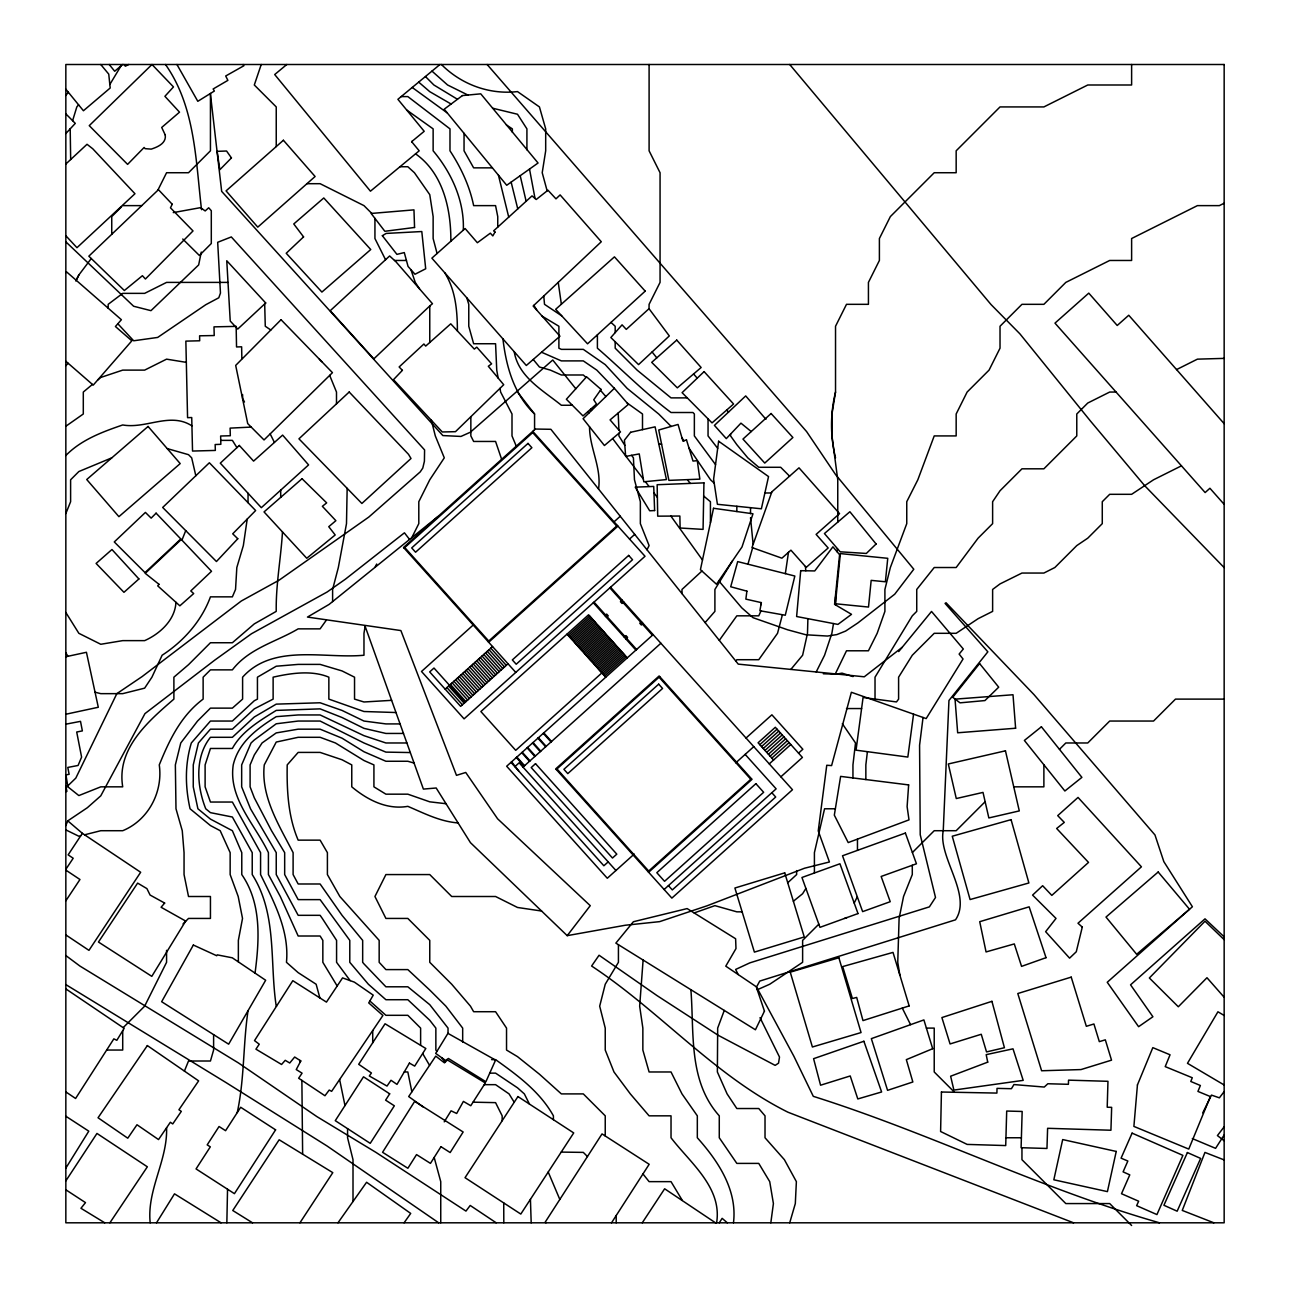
<?xml version="1.0" encoding="UTF-8"?>
<svg xmlns="http://www.w3.org/2000/svg" width="1290" height="1290" viewBox="0 0 1290 1290"><rect width="100%" height="100%" fill="white"/><g stroke="black" fill="none" stroke-linecap="round" stroke-linejoin="round"><path stroke-width="1.5" d="M807.895 618.668L807.492 633.309L802.622 655.239L790.851 669.413M247.212 519.08L243.342 545.589L236.828 567.519L235.538 589.449L232.377 596.851L210.447 596.851C201.579 621.022 183.519 641.372 162.121 655.239L151.93 677.185L144.641 688.15L122.711 693.649L100.781 693.649L95.057 692.214M248.019 502.665L248.067 493.28M227.54 1189.235L226.847 1222.807M347.155 488.346L346.494 523.643L338.335 567.519L332.61 589.449L332.61 601.575M598.544 489.023C601.721 467.577 589.466 447.791 589.546 426.829M835.404 603.752L840.37 553.587L887.746 558.312L885.392 581.774L871.169 580.371L868.509 607.058L835.404 603.752L835.533 604.913M837.129 551.798L837.436 548.653M867.412 751.683L865.848 764.906L865.848 779.547M175.94 602.285C175.134 619.958 159.976 633.825 144.641 640.63L122.711 640.63L100.781 644.274L78.851 633.309L65.838 612.492M923.043 717.482L919.577 745.249L920.221 834.727L935.508 897.485L929.381 906.87L749.861 962.856L735.622 969.451L738.219 974.563M282.478 531.932C280.897 558.505 275.786 584.725 276.237 611.379L254.307 623.876L232.377 642.743L210.447 642.743L188.517 664.689L173.892 677.185L173.892 699.115C147.979 721.497 116.423 748.635 122.711 786.836L100.781 786.836L78.851 795.575L67.886 786.836L65.951 774.903M237.247 1112.593C244.536 1078.924 243.02 1044.432 248.035 1010.699M913.562 714.144L907.837 757.069L856.044 750.167L863.075 697.487L896.469 701.937L898.598 699.115L898.598 677.185L912.288 655.239L934.218 633.309L956.164 633.309L978.094 618.684L992.623 611.379L992.623 589.449L1000.024 583.918L1021.954 573.05L1043.884 573.05L1054.849 567.519L1076.779 545.589L1087.76 538.172L1102.273 523.643L1102.273 501.713L1109.69 494.312L1131.62 494.312L1153.55 479.783L1181.447 465.835M770.823 1222.807L773.403 1203.57L769.727 1181.64L758.762 1163.403L736.832 1163.403L719.272 1137.764L719.272 1115.834C688.005 1080.843 694.343 1032.629 690.876 989.688M785.352 573.647L788.48 552.346M1131.62 64.5L1131.62 84.995L1087.76 84.995L1043.884 106.925L1000.024 106.925L956.164 150.801L956.164 172.731L934.218 172.731L890.358 216.591L879.393 238.521L879.393 260.467L868.428 282.397L868.428 304.327L846.498 304.327L835.533 326.257L835.533 392.047L831.969 413.993L831.969 435.923L837.758 479.783L837.758 522.128M833.501 623.554L831.873 633.309L824.568 655.239L816.199 671.961M365.151 626.36L363.974 633.309L363.974 655.239C324.29 659.013 273.125 643.146 242.601 677.185L242.601 699.115L232.377 708.129L210.447 708.129L197.531 721.046L180.761 742.976L175.359 764.906L175.988 808.782L182.261 830.712L184.051 852.642L184.051 874.572L188.517 896.502L210.447 896.502L210.447 918.432L188.517 918.432L183.035 923.93M255.049 973.112C259.371 940.152 261.741 903.452 241.778 874.572L241.778 852.642L232.377 830.712L210.447 819.102L197.902 808.782L193.258 786.836L193.258 764.906L198.418 742.976L210.447 729.173L232.377 729.173L254.307 708.855L273.125 699.115L273.125 677.185C290.411 673.219 311.793 669.962 328.853 677.185L328.853 699.115L363.974 711.516L395.998 712.532M201.272 252.066L198.66 264.918L150.978 310.664L133.628 306.246L65.838 241.827M782.417 614.733L777.531 633.309L758.762 659.706L736.832 659.706L735.832 661.093M558.247 282.397L561.36 304.23M747.926 564.198L752.65 547.782M789.722 1222.807L795.317 1203.57L796.381 1181.64L784.401 1159.694L765.018 1137.764L765.018 1115.834L758.762 1108.529L736.832 1108.529L727.109 1093.904L717.369 1071.974L717.675 1028.098L724.271 1010.441M70.192 128.597L70.676 159.525M72.611 120.68L76.82 106.925L78.577 104.796M261.225 64.5L254.307 84.995L276.237 106.925L276.237 146.576M181.938 540.155L185.728 530.641M65.838 513.549L70.611 501.713L70.611 479.783L78.851 471.543L111.795 457.837M184.406 1071.103L188.517 1061.009L210.447 1061.009L213.608 1050.044L213.608 1034.645M65.838 825.568L67.79 820.859L87.365 807.701L100.781 795.833L144.948 713.628L214.817 660.077L251.486 633.745L327.176 591.981L345.43 579.162L404.447 532.818L409.575 539.462M835.194 674.154L846.498 650.789L868.428 650.789L877.168 633.309L884.908 611.379L884.908 589.449L890.358 567.519L906.757 523.643L906.757 501.713L917.835 479.783L934.218 435.923L956.164 435.923L956.164 413.993L967.129 392.047L989.059 370.117L1000.024 348.187L1000.024 326.257L1021.954 304.327L1043.884 304.327L1065.814 282.397L1109.69 260.467L1131.62 260.467L1131.62 238.521L1197.41 205.626L1219.356 205.626L1224.162 203.223M1202.732 1112.899L1211.471 1095.097L1219.389 1097.838L1224.162 1091.582M76.207 280.269L78.851 274.98L91.267 258.532M157.783 190.323L166.571 172.731L188.517 172.731L210.447 150.801L210.447 93.461M375.019 567.342L376.68 564.036M411.8 537.656L418.799 523.643L418.799 501.713L429.763 479.783L444.292 457.853L435.31 435.923L431.36 420.266M647 549.766L649.096 545.589L640.356 523.643L640.356 501.713L634.47 479.783L633.422 457.853L631.616 455.338M846.917 917.577L844.547 918.432M854.19 903.032L857.302 896.824M75.82 281.01L78.851 274.98M732.51 560.811L714.902 589.449L714.902 611.379L705.114 622.586M109.827 84.479L121.034 65.871M805.895 888.423L802.622 893.728L793.382 901.242M444.228 1121.849L451.065 1110.819L456.676 1113.48L463.4 1101.402L470.769 1105.724L485.33 1082.971L447.469 1059.977L444.469 1062.847L435.73 1056.123L408.688 1096.564L423.523 1107.223M65.838 1168.127L88.784 1131.169L65.838 1116.237M156.509 1222.807L174.505 1193.847L221.074 1222.807M1224.162 1134.99L1215.583 1148.342L1192.315 1138.57M611.524 1222.807L649.176 1164.289L602.027 1133.91L545.138 1222.243L546.009 1222.807M719.256 1222.807L722.142 1218.341L727.318 1222.807M299.941 1222.807L332.788 1172.642L279.156 1139.78L232.764 1210.504L252.534 1222.807M65.838 1180.882L96.96 1133.442L147.35 1166.805L109.892 1222.807M642.259 1222.807L664.64 1188.783L715.499 1222.807M67.79 820.859L82.367 833.324L68.144 854.867L73.191 858.253L65.838 869.315M65.838 900.791L79.964 879.506L65.838 870.105M337.98 1222.807L366.586 1182.269L410.704 1213.422L404.076 1222.807M326.402 620.055L320.114 628.859L298.167 628.859C276.125 641.952 249.115 648.177 232.377 669.865L210.447 669.865L203.127 677.185L203.127 699.115C180.81 715.805 169.312 740.202 159.267 764.906C163.12 791.979 148.366 820.214 122.711 830.712L100.781 830.712L84.576 834.807M719.288 640.372L736.832 615.83L758.762 615.83L760.987 610.928M1224.162 1126.799L1217.421 1135.587L1224.162 1140.747M365.07 626.15L423.394 789.093L436.181 787.997L470.463 842.676L567.213 935.653L590.256 905.677L497.601 818.795L465.738 772.468L456.483 775.355L400.884 630.568L307.471 617.072L329.127 604.397L437.987 516.516M65.838 95.46L68.338 92.251M898.711 651.563L931.525 611.46L963.308 648.999L959.131 654.078L963.05 658.997L926.172 718.578L851.368 692.279L831.599 765.583L826.761 765.26L818.247 830.921L829.422 861.978L804.509 868.235L707.178 905.757L659.625 921.64L625.327 925.236L567.213 935.653M65.838 272.674L66.548 271.851L121.389 319.71L115.423 326.515L131.838 340.818L93.235 385.113L65.838 361.264M65.838 133.531L75.288 123.388L65.838 113.859M121.518 206.819L111.746 216.591L111.746 234.28M65.838 365.651L68.193 363.296M123.179 1027.646L144.641 1006.168L166.571 962.308L166.571 950.343M701.937 571.035L681.991 589.449L681.991 593.626M818.827 924.172L802.622 940.378L802.622 962.308L769.727 984.238L757.262 989.769M912.401 852.529L934.218 830.712L956.164 830.712L985.141 801.719M1043.884 764.906L1043.884 786.836L1013.763 786.836M1059.461 749.345L1065.814 742.976L1087.76 742.976L1109.69 721.046L1153.55 721.046L1175.48 699.115L1224.162 699.115M65.838 787.771L75.804 778.112L116.842 693.649L142.126 676.573L241.294 601.011L279.156 580.145L368.763 517.096L420.218 471.898L422.781 468.093L424.41 461.24L424.587 449.92L231.313 236.941L217.688 242.294L220.461 293.056L218.8 297.764L205.771 304.714L157.67 337.432L133.676 340.786L117.841 323.758M65.838 164.024L87.027 144.287L92.767 148.785L134.966 193.726L76.965 247.696L65.838 235.748M787.739 882.747L796.639 874.572L796.639 870.589M649.015 308.697L626.263 329.385L622.07 324.838L610.847 337.529L638.566 364.602L669.317 335.932L649.015 308.697L649.096 304.327L660.061 282.397L660.061 172.731L649.096 150.801L649.096 64.5M404.109 548.121L533.351 432.005M473.204 625.021L421.507 671.477L464.078 718.853L645.016 556.28L532.77 431.36M614.056 521.821L620.264 516.242M488.104 641.614L617.346 525.481M488.684 642.259L617.926 526.126M445.163 689.134L492.554 646.564M629.536 539.059L634.728 534.382M508.034 663.786L460.643 706.372L429.683 671.913L433.988 668.043L464.964 702.502M568.148 635.373L589.691 616.007M569.245 636.599L590.788 617.249M570.357 637.824L591.9 618.474M571.454 639.066L592.997 619.7M572.567 640.292L594.11 620.942M573.679 641.517L595.206 622.167M574.776 642.759L596.319 623.393M604.929 615.653L606.655 614.105L608.203 615.83L606.477 617.378M622.167 600.173L620.442 601.721L621.99 603.446L623.715 601.898M575.888 643.984L597.431 624.634M576.985 645.21L598.528 625.86M578.097 646.451L599.64 627.085M579.21 647.677L600.737 628.327M580.307 648.902L601.85 629.552M581.419 650.144L602.962 630.778M582.516 651.369L604.059 632.019M583.628 652.595L605.171 633.245M584.741 653.837L606.268 634.47M585.837 655.062L607.38 635.712M586.95 656.288L608.477 636.938M588.047 657.529L609.59 638.163M589.159 658.755L610.702 639.405M590.256 659.98L611.799 640.63M591.368 661.222L612.911 641.856M592.481 662.447L614.008 643.097M593.577 663.673L615.12 644.323M624.296 637.196L626.005 635.648L627.569 637.373L625.844 638.921M641.517 621.716L639.792 623.264L641.34 624.989L643.065 623.441M594.69 664.914L616.233 645.548M595.787 666.14L617.329 646.79M596.899 667.365L618.442 648.015M598.012 668.607L619.539 649.241M599.108 669.832L620.651 650.482M600.221 671.058L621.764 651.708M601.317 672.3L622.86 652.934M602.478 672.364L515.71 750.328L480.88 711.548L588.579 614.782L627.279 657.868M602.43 673.525L623.973 654.175M603.526 674.751L625.069 655.401M604.639 675.992L626.182 656.626M653.127 634.632L506.664 766.244L607.3 878.248L634.212 854.077M543.864 733.994L543.928 732.768M514.839 766.679L519.144 762.809L615.927 870.508M518.709 770.985L511.614 761.793M523.014 767.115L660.883 643.259M556.312 769.517L659.706 676.621M608.187 861.897L603.865 865.767L510.969 762.374M746.039 738.025L771.888 714.805L802.848 749.264L798.542 753.134M735.8 762.809L753.779 746.652M759.81 744.685L777.032 729.205M761.519 746.604L778.757 731.124M763.245 748.523L780.482 733.043M764.97 750.425L782.192 734.945M766.679 752.344L783.917 736.864M768.405 754.263L785.642 738.783M770.13 756.182L787.351 740.686M771.839 758.085L789.077 742.605M648.048 871.621L751.441 778.709M648.644 872.266L752.022 779.354L659.125 675.976L555.732 768.872L671.864 898.114L792.479 789.722L610.557 587.256M769.259 763.874L790.802 744.524M780.869 776.806L802.412 757.44L775.322 727.286L758.085 742.782L773.565 760.004M664.124 889.487L776.129 788.851L745.152 754.392M65.838 455.515C81.189 439.761 102.361 431.924 122.711 424.958C146.157 429.151 170.167 411.72 191.92 425.861M122.631 64.5L114.697 71.256L109.215 64.5M92.428 384.42L83.302 392.047L83.302 413.993L65.838 426.248M97.653 380.05L100.781 377.438L122.711 370.117L144.641 370.117L166.571 359.152L186.324 362.361M286.799 64.5L274.706 74.546L370.44 191.194L419.185 150.833L411.655 141.674L424.2 131.306L397.901 99.314L439.971 64.5M902.178 647.322L864.268 676.799L738.235 664.124L550.878 429.296L535.334 429.038L403.528 547.476L515.774 672.413M128.71 64.5L125.372 66.193L123.84 64.5M1176.561 369.585L1197.41 359.152L1224.162 358.378M694.149 912.949L714.902 905.644L736.832 911.837L742.153 911.837M80.754 835.759L78.851 836.243L65.838 829.889M65.838 656.739L86.43 652.288L98.298 707.259L65.838 714.241M65.838 774.919L69.128 774.29L67.79 767.437L78.077 765.47L81.593 757.117L76.707 732.01L82.367 730.898L80.512 721.352L65.838 724.174M65.838 791.592L66.903 791.383L65.838 785.916M173.263 212.608L200.547 207.642L205.174 210.947L208.69 207.771L211.302 210.722L211.302 243.504L199.386 255.484L182.761 239.021M401.174 96.589L407.834 96.589L449.984 128.871L449.984 150.801C460.933 167.523 469.625 185.97 473.64 205.626L495.57 205.626L497.747 216.591L497.747 227.121M406.737 110.053L433.134 128.871L433.134 150.801C451.597 172.779 464.529 201.03 463.303 230.152M399.981 166.733L407.834 166.733L414.429 172.731L429.763 194.661L433.134 216.591L433.134 238.521L437.084 253.501M492.393 167.861L473.64 167.861L464.045 150.801L464.045 133.338M306.956 183.696L320.114 183.696L363.974 205.626L371.762 213.414M122.824 205.626L141.755 205.626M394.53 260.467L406.431 260.467M228.008 282.397L166.571 282.397L144.641 293.362L122.711 293.362L108.183 304.327L108.183 308.181M561.747 315.873L544.509 304.327L543.767 296.007M319.339 359.152L321.855 361.732M1116.06 392.047L1109.69 392.047L1087.76 403.028L1076.779 413.993L1076.779 435.923L1043.884 468.818L1021.954 468.818L1000.024 490.748L992.623 501.713L992.623 523.643L978.094 538.172L956.164 567.519L934.218 567.519L916.739 589.449L916.739 611.379L912.288 615.83L875.023 677.185L875.023 699.083M687.264 397.884L671.026 397.884L637.115 370.117L615.185 348.187L615.185 341.769M572.357 405.253L561.36 405.253C543.171 390.467 518.387 377.083 514.242 351.767M220.751 440.374L232.377 440.374L236.941 447.646M658.819 444.163L661.593 444.163M764.889 492.974L771.452 492.974M391.628 700.341L363.974 701.986L354.54 699.115L354.54 677.185L342.043 670.929L320.114 664.398L298.167 664.398L276.237 666.221L257.436 677.185L257.436 699.115L254.307 700.728L232.377 721.046L210.447 721.046L191.339 742.976C184.792 764.535 185.18 786.9 190.065 808.782L210.447 825.552L220.203 830.712L230.152 852.642L230.152 874.572L238.198 896.502L242.52 918.432L238.36 940.378L238.36 961.889M846.498 708.549L861.591 708.549M400.061 723.916L385.904 723.916L363.974 721.046L342.043 710.435L320.114 702.776L276.237 704.13L254.307 716.982L232.377 737.3L210.447 737.3C194.629 756.988 196.822 786.336 205.739 808.782L210.447 812.652L232.377 817.022L252.227 852.642L252.227 874.572C277.463 914.191 269.497 962.082 276.237 1006.168L276.528 1006.168M403.48 733.446L385.904 733.446L363.974 728.35L342.043 717.514L320.114 708.871L276.237 710.403C260.096 720.529 241.601 731.382 232.377 748.474L210.447 748.474L205.11 764.906L205.11 786.836L210.447 802.041L232.377 802.041L260.58 852.642L260.58 874.572C273.996 901.839 289.476 930.929 286.461 962.308L298.167 972.644L316.131 984.238L319.872 997.912M406.898 742.976L385.904 742.976L363.974 735.671L320.114 714.95L298.167 714.95L276.237 716.659C257.484 728.286 238.569 742.185 233.232 764.906C228.266 798.526 254.969 824.326 268.417 852.642L268.417 874.572L280.301 896.502L298.167 936.008L320.114 936.008L322.839 940.378L322.839 962.308L337.174 985.995M835.372 808.782L824.568 808.782L814.409 852.642L814.409 872.991M541.606 911.03L517.5 907.467L495.57 896.502L451.71 896.502L429.763 874.572L385.904 874.572L374.939 896.502L385.904 918.432L407.834 918.432L429.763 940.378L429.763 962.308L451.71 984.238L470.463 1006.168L473.64 1011.715L495.57 1011.715L506.535 1028.098L506.535 1050.044L517.5 1056.639L539.43 1074.199L561.36 1093.904L583.306 1093.904L605.236 1115.834L605.236 1135.974M926.397 1028.098L934.218 1028.098L934.218 1071.974L954.519 1092.275M106.667 1050.044L122.711 1050.044L122.711 1030.71M491.587 1059.638L495.57 1059.638C517.629 1075.409 539.929 1091.679 553.41 1115.834L553.41 1119.688M404.254 1071.974L407.834 1071.974L411.865 1091.808M489.732 1073.135L495.57 1073.135L517.5 1087.809L524.353 1093.904L529.432 1104.046M484.25 1084.664L495.57 1084.664L509.066 1093.904L514.21 1102.257M1005.942 1137.764L1021.39 1137.764M823.326 673.783L836.178 674.186L842.031 673.154L853.029 676.573M446.05 803.718L429.763 801.832L407.834 794.172L385.904 794.172L373.923 786.836L373.923 764.906L363.974 760.519L335.448 742.976L320.114 737.3L298.167 737.3L276.237 742.056L264.257 764.906C260.774 796.849 279.188 825.358 293.104 852.642L293.104 874.572L298.167 883.989L320.114 883.989L342.043 915.319L362.667 940.378L362.667 962.308L363.974 963.888L385.904 986.802L407.834 986.802L429.763 1004.684L448.033 1028.098L448.033 1033.435M410.317 752.554L385.904 752.118L363.974 742.976L320.114 721.046L298.167 721.046L276.237 723.787L254.307 739.96L251.066 742.976L241.665 764.906L241.665 786.836L250.518 808.782L276.237 852.642L276.237 874.572L298.167 915.319L320.114 915.319L322.29 918.432L336.577 940.378L336.577 962.308L350.171 980.626M458.095 822.939C439.777 821.504 424.216 813.297 407.834 806.347C386.855 809.991 367.473 799.913 351.767 786.836L351.767 764.906L342.043 759.762L320.114 752.409L298.167 752.409L287.202 764.906C286.751 790.238 288.073 816.57 298.167 840.145L320.114 840.145L327.402 852.642L327.402 874.572L339.851 896.502L379.163 940.378L379.163 962.308L385.904 969.596L407.834 969.596L429.763 990.059L445.872 1006.168L462.675 1028.098L462.675 1042.062M167.232 448.597L188.517 454.677L191.678 457.853L195.822 475.752M414.09 763.083L407.834 761.261L385.904 761.261L363.974 751.748L342.043 738.186L320.114 729.173L298.167 729.173L276.237 732.913L262.064 742.976L254.307 754.956L250.099 764.906L250.099 786.836L254.307 797.817L271.529 830.712L284.671 852.642L284.671 874.572L298.167 899.63L320.114 899.63L349.784 940.378L349.784 962.308L368.376 984.238L385.904 999.718L407.834 999.718L429.763 1020.261L435.859 1028.098L435.859 1050.044L436.923 1051.398M1159.436 1222.807L1152.744 1220.84C1036.789 1186.929 928.349 1132.588 813.297 1096.339L793.85 1056.204L756.537 987.027L759.746 981.077L955.519 919.818C972.45 894.776 937.846 857.092 943.248 830.712L948.956 700.486L987.85 651.821L945.07 603.414L946.054 602.769L1033.951 694.568L1154.969 834.952L1163.838 861.639L1192.395 906.741L1107.239 982.27L1138.602 1026.695L1152.905 1016.746L1130.556 984.834L1205.005 918.835L1224.162 936.863M1224.162 1159.92L1204.957 1152.421L1182.253 1210.423L1213.874 1222.807M1073.57 1222.807L788.013 1112.238C714.305 1075.538 659.883 1011.054 591.61 966.033L599.06 955.245L656.933 995.541L718.272 1035.338L775.161 1065.379L778.547 1063.154L779.499 1057.058L760.02 1017.681M492.587 108.199L517.5 114.246L526.917 128.871L526.917 149.817M541.542 352.235L561.36 360.894L583.306 360.894L596.802 370.117L614.314 388.338M467.931 95.057L447.582 84.995L431.973 71.111M457.466 99.282L433.892 84.995L425.442 76.529M451.113 104.038L429.763 91.671L418.686 82.109M1224.162 1084.987L1187.477 1063.315L1217.937 1011.779L1224.162 1015.472M542.171 316.195L558.893 326.257L558.893 335.013M104.764 1222.807L80.948 1208.279L85.495 1202.619L65.838 1189.783M496.199 1222.807L470.205 1205.457L465.964 1211.1L375.922 1152.373L316.889 1116.608L238.505 1062.976L79.964 966.081L65.838 955.551M65.838 984.593L225.992 1082.552L326.999 1145.955L438.681 1222.807M506.39 124.969L512.356 128.871L512.356 132.225M82.367 833.324L140.658 872.266L88.962 950.359L65.838 934.928M65.838 1091.904L75.594 1098.483L113.842 1038.853L116.842 1040.304L124.163 1028.323L65.838 988.898M264.692 303.94L265.272 326.257L270.819 329.998M627.182 403.028L642.501 413.993L642.501 429.635M412.219 87.462L447.243 112.907M473.043 1102.176L495.57 1102.644L502.165 1115.834L502.165 1120.736M751.215 431.553L740.944 423.152L726.286 438.616L714.418 425.378L745.701 395.917L765.954 419.298M703.695 496.07L710.435 501.713L710.435 522.708M441.422 64.5C461.352 84.463 489.345 94.847 517.5 91.59L539.43 106.925L545.686 128.871L545.686 150.801L542.219 172.731L547.137 190.856M369.843 1000.992L385.904 1015.311L407.834 1015.311L420.621 1028.098L420.621 1045.335M586.015 377.406L583.306 374.987L561.36 374.987L550.395 370.117L539.43 367.005L533.238 359.475M600.431 390.257L605.849 396.562M415.557 153.849C443.244 173.231 451.129 209.641 450.839 241.262M714.209 483.137L710.532 479.783L689.037 448.146M610.992 322.403L615.185 326.257L615.185 332.61M1224.162 939.652L1205.005 921.221L1149.358 977.981L1178.318 1006.764L1206.972 977.723L1224.162 997.267M726.657 410.075L728.608 412.01M789.577 476.155L780.692 467.286L758.762 467.286L747.797 457.853L736.832 444.663L730.575 435.923L730.575 434.085M671.139 426.426L658.69 413.993L627.166 388.387L605.236 364.635L583.306 349.364L561.36 349.364L558.893 348.187L558.893 337.109M1131.62 1225.5L1109.69 1203.57L1065.814 1203.57L1021.954 1159.694L1021.954 1147.729M587.45 1156.533L583.306 1152.389L561.215 1152.099M1224.162 567.616L1144.665 485.669L1090.405 420.975L1019.938 333.884L991.026 304.537L789.706 64.5M532.706 432.585L616.701 526.062M609.864 587.869L652.45 635.26M771.823 792.721L775.693 797.026L672.3 889.923L668.43 885.617M594.013 602.107L636.599 649.499M593.319 602.736L635.906 650.128M659.061 677.202L750.796 779.289M567.036 634.132L605.752 677.218M404.754 547.541L488.749 641.033M490.797 648.144L506.277 665.366M489.039 649.709L504.535 666.946M487.281 651.289L502.778 668.526M485.54 652.869L501.02 670.107M483.782 654.449L499.262 671.671M482.025 656.029L497.505 673.251M480.267 657.594L495.747 674.831M478.509 659.174L493.989 676.412M543.8 732.881L551.54 741.492M543.284 733.349L551.024 741.96M476.752 660.754L492.248 677.992M475.01 662.334L490.49 679.556M473.253 663.915L488.733 681.136M538.414 737.719L546.154 746.329M537.898 738.186L545.638 746.797M471.495 665.479L486.975 682.716M469.737 667.059L485.217 684.297M467.98 668.639L483.46 685.877M556.957 768.937L648.709 871.04M533.028 742.556L540.768 751.167M532.512 743.024L540.252 751.635M466.222 670.22L481.718 687.441M464.481 671.8L479.961 689.021M462.723 673.364L478.203 690.601M527.642 747.394L535.382 756.005M527.126 747.861L534.866 756.472M460.965 674.944L476.445 692.182M459.208 676.524L474.688 693.762M457.45 678.105L472.93 695.326M522.256 752.231L529.996 760.858M521.74 752.699L529.481 761.31M455.693 679.685L471.189 696.906M453.935 681.249L469.431 698.487M452.193 682.829L467.673 700.067M516.871 757.069L524.611 765.696M516.355 757.536L524.095 766.147M450.436 684.409L465.916 701.647M448.678 685.99L464.158 703.211M446.921 687.57L462.401 704.792M1224.162 504.342L1209.923 488.265L1205.134 492.554L1054.978 323.129L1088.776 293.136L1117.221 325.483L1128.75 315.244L1224.162 423.684M693.568 373.987L697.245 378.18M487.12 64.5L806.605 431.586L835.662 474.688L913.788 569.229L894.728 594.206L857.85 622.957L845.595 631.084L836.807 634.599L827.471 636.051L805.928 634.777L787.626 629.794L753.021 617.684L741.75 607.832L718.788 580.855M717.692 448.323L708.049 435.923L708.049 418.879M715.531 464.594L694.359 435.923L694.359 413.993L692.956 412.51L671.026 412.51C644.823 392.87 621.925 369.456 597.399 348.187L597.399 334.82M100.749 64.5L108.747 74.127L110.198 87.994L83.431 110.747L65.838 89.204M65.838 652.804L67.886 656.288M575.808 388.758L552.749 360.007L470.334 432.231L460.949 436.439L442.841 435.569L221.67 191.372L210.447 94.251M652.111 351.976L656.787 357.846M270.174 433.908L274.431 442.438M642.968 1173.948L649.096 1181.64L671.026 1181.64L682.329 1200.426M842.322 723.706L855.512 742.976L852.948 764.906L852.948 777.935M534.576 429.731L534.576 413.993C513.759 394.063 506.212 366.505 502.923 338.883M442.002 1057.929L445.244 1062.089M517.435 391.886L534.576 413.993M643.339 479.041L626.021 456.37M645.339 481.654L648.951 486.362M653.756 492.651L657.384 497.376M618.2 413.01L618.926 430.134M590.578 409.253L591.513 410.494M612.637 438.568L625.618 455.838M687.506 479.783L690.215 483.411M670.881 516.081L702.486 560.005M587.869 411.639L588.885 413.058M681.991 437.907L683.974 440.793M419.524 288.847L415.251 282.397L410.978 269.739M624.828 445.356L618.926 435.923L618.926 433.247M533.899 305.327L536.801 310.148M422.652 1053.511L429.554 1065.346M243.117 64.5L243.858 65.758L225.702 75.997L227.879 80.367L213.14 88.978L214.35 91.042L197.805 101.313L176.94 64.5M165.475 64.5C195.306 106.828 195.677 160.331 201.53 209.689M244.471 401.996L242.665 398.529L242.584 394.547M548.218 1172.03L559.812 1199.442M434.182 1157.469L440.745 1181.64L440.745 1222.807M902.29 1008.103L910.579 1024.663M385.549 259.725L374.939 238.521L374.939 218.381M444.679 272.69C455.709 290.282 457.305 310.777 457.402 330.95M516.274 446.163L512.001 435.923L512.001 413.993L500.633 392.047L499.988 388.355M329.676 375.374L336.497 392.047L336.497 403.834M535.028 198.483L529.513 169.071M466.787 297.829L468.77 304.327L468.77 326.257L473.64 343.737L495.57 343.737L496.747 370.117L498.15 378.051M526.126 201.272L520.209 175.698M498.456 175.247L508.728 217.123M511.146 182.132L517.758 208.899M344.994 1105.578L339.609 1079.52M530.432 1199.297L531.19 1222.807M299.925 1060.412L300.199 1062.057M899.823 974.95L897.759 962.308L899.098 918.432L903.548 896.502L912.288 874.572L912.288 865.268M753.134 544.348L750.522 517.661M503.729 1202.925L503.81 1222.807M805.815 570.777L805.412 566.471M501.649 459.321L495.57 441.454L473.64 441.454L470.85 435.923L470.85 416.702M251.211 427.087L230.104 428.119L230.313 435.746L220.638 436.004L220.848 444.308L215.156 444.534L215.333 450.436L192.533 451.049L191.726 417.541L187.566 417.67L185.857 341.124L199.692 340.786L199.611 335.803L214.221 335.545L213.995 326.854L236.151 326.386L236.538 346.945L241.633 346.817L241.859 358.749M857.463 839.113L857.463 850.368M835.533 596.883L835.533 602.462M760.987 602.559L760.987 604.72M750.522 507.679L750.522 513.662M736.832 506.277L736.832 511.533M733.478 1222.807C737.509 1190.009 718.159 1161.113 697.326 1137.764L697.326 1115.834L681.991 1093.904L671.026 1071.974L649.096 1071.974L642.855 1050.044L642.855 1028.098L639.663 1006.168L643.113 960.034M716.611 1222.807C722.368 1187.51 690.086 1162.725 671.026 1137.764L671.026 1115.834L649.096 1115.834L630.326 1093.904L613.976 1071.974L605.236 1050.044L605.236 1028.098L599.689 1006.168L605.236 984.238L618.426 962.308L618.426 944.715M616.201 1215.535L616.201 1222.807M429.763 305.94L429.763 342.479M412.203 141.207L412.203 142.352M372.713 1030.549L372.713 1042.755M353.008 1201.522L353.008 1159.694L347.574 1137.764L347.574 1128.653M302.634 1154.163L301.876 1080.375M280.704 490.152L280.704 497.36M166.571 1127.783C167.716 1160.452 146.689 1189.928 150.188 1222.807M835.533 457.853A137.321 137.321 0 0 1 835.533 392.047M703.937 482.863L703.066 529.384L680.12 528.013L679.862 516.032L657.707 516.161L657.158 484.718L703.937 482.863M941.426 1092.017L940.604 1131.507L967.161 1144.407L1005.716 1145.568L1006.7 1111.045L1022.164 1111.464L1021.1 1147.713L1046.964 1148.471L1047.609 1128.299L1110.932 1130.234L1111.658 1107.352L1107.207 1107.223L1107.965 1081.31L1068.555 1080.149L1068.394 1084.31L1047.835 1083.745L1044.271 1087.051L1013.94 1084.568L1011.425 1088.712L997.025 1088.373L996.896 1093.082L941.426 1092.017M165.249 134.982C166.491 143.319 157.638 147.012 151.204 149.124L145.077 148.656L144.125 147.463L127.597 164.378L89.252 125.646L151.994 64.5L173.473 86.93L164.91 96.315L179.52 112.166L161.702 127.452L165.249 134.982M908.644 784.917L907.112 806.637L908.999 819.876L848.207 842.58L834.324 815.151L840.629 776.387L908.644 784.917M1137.441 1084.906L1133.894 1126.412L1188.767 1149.084L1210.391 1096.564L1197.926 1091.421L1200.377 1085.503L1190.783 1081.471L1192.283 1077.747L1165.209 1066.62L1170.046 1054.785L1152.825 1047.641L1137.441 1084.906M800.703 570.68L796.623 616.523L837.919 624.408L851.513 614.33L834.582 604.349L839.596 554.7L832.921 546.831L814.748 570.938L800.703 570.68M746.894 591.159L745.862 599.124L761.374 602.64L759.875 610.734L785.271 615.233L794.834 576.033L737.687 561.601L730.704 586.756L746.894 591.159M718.627 441.228L713.612 479.187L717.417 504.293L761.374 508.792L768.534 476.574L718.627 441.228M713.531 508.276L700.422 569.664L716.482 584.225L742.008 546.96L752.973 513.791L713.531 508.276M1116.237 1151.438L1107.417 1191.621L1053.833 1179.786L1062.686 1139.57L1116.237 1151.438M1082.278 927.091L1076.279 951.762L1069.587 958.148L1045.642 931.67L1056.01 918.432L1032.581 895.099L1042.643 885.714L1051.818 895.389L1088.518 862.413L1056.655 828.486L1064.282 822.391L1057.719 815.635L1078.037 797.43L1141.424 866.815L1077.988 923.237L1082.278 927.091M771.872 491.829L751.989 547.557L781.901 558.183L790.931 550.169L806.218 567.39L828.164 547.976L816.119 534.399L839.548 513.63L798.994 467.835L771.872 491.829M164.652 903.064L161.089 907.257L185.679 921.06L151.801 976.353L98.459 942.039L137.627 883.102L146.915 888.617L150.091 895.05L164.652 903.064M1132.088 1133.136L1121.074 1158.162L1127.847 1161.032L1123.09 1171.868L1129.782 1174.868L1121.51 1193.718L1138.651 1201.216L1136.635 1205.666L1156.937 1214.583L1182.898 1155.372L1132.088 1133.136M1187.397 1152.551L1163.919 1205.279L1177.157 1211.197L1200.635 1158.42L1187.397 1152.551M495.57 1060.106L485.895 1081.73L448.404 1058.477L445.534 1060.445L435.681 1053.414L447.936 1033.371L495.57 1060.106M764.454 1011.134L755.424 1029.775L615.862 943.119L633.374 921.737L687.135 908.579L735.622 938.749L735.977 948.601L725.77 966.162L756.23 986.721L764.454 1011.134M172.231 204.255L170.474 207.819L193.016 230.942L145.415 279.011L142.416 275.705L124.34 290.524L88.833 256.178L158.444 189.695L172.231 204.255M300.796 1060.961L296.248 1069.571L302.07 1073.167L298.651 1078.23L324.951 1095.742L329.224 1090.05L331.627 1091.34L382.904 1015.472L368.73 1002.911L373.229 995.154L354.379 982.142L342.56 977.901L326.451 1002.104L292.814 980.69L254.517 1040.611L259.242 1044.207L255.936 1049.173L281.559 1064.476L285.235 1060.315L289.734 1063.008L294.668 1057.026L300.796 1060.961M193.355 945.038L161.653 1001.717L228.653 1044.174L265.659 980.255L232.297 957.809L217.252 954.858L216.736 955.745L193.355 945.038M495.005 232.055L492.828 235.909L490.345 233.167L477.365 242.73L465.11 228.54L431.876 258.145L526.32 365.489L559.957 336.19L533.141 306.036L601.285 241.746L560.118 194.919L555.974 198.853L547.96 190.21L536.221 199.499L532.028 195.903L493.635 230.862L495.005 232.055M409.43 1063.105L396.998 1084.39L390.999 1080.278L387.016 1086.067L369.327 1075.989L371.423 1072.99L358.701 1064.298L385.049 1023.776L425.829 1048.496L414.687 1066.104L409.43 1063.105M440.954 1146.681L430.457 1163.387L416.541 1154.598L407.882 1168.272L382.566 1152.293L414.687 1101.354L463.142 1131.991L450.162 1152.551L440.954 1146.681M382.356 235.699L396.917 254.372L404.286 252.582L408.059 266.45L414.993 274.254L425.7 268.772L421.798 231.539L386.161 233.425L382.356 235.699M389.677 1093.823L385.613 1100.16L394.337 1105.804L370.23 1143.343L335.271 1120.671L363.506 1076.811L389.677 1093.823M275.592 1129.846L234.425 1193.669L196.048 1168.917L210.318 1146.842L207.19 1144.875L219.058 1126.509L225.573 1130.701L240.682 1107.272L275.592 1129.846M517.935 1096.564L465.029 1177.689L520.805 1214.067L573.711 1132.926L517.935 1096.564M147.35 1045.577L98.04 1117.769L127.774 1138.199L136.982 1124.751L158.525 1139.57L170.345 1122.268L172.747 1123.929L181.31 1111.383L178.923 1109.755L198.628 1080.875L147.35 1045.577M601.027 389.403L593.755 399.771L596.496 404.044L582.999 415.912L566.375 399.255L586.563 376.809L601.027 389.403M630.633 432.279L624.425 440.164L625.666 456.434L639.243 453.919L643.791 481.799L666.446 479.574L655.094 426.845L630.633 432.279M979.594 663.56L952.73 697.277L960.018 702.84L984.947 700.567L998.702 687.167L979.594 663.56M159.041 584.354L157.719 585.854L179.858 605.816L193.694 593.561L190.775 590.949L211.512 571.293L181.277 539.462L145.238 573.341L159.041 584.354M237.779 538.736L216.446 561.521L162.685 507.454L209.367 462.771L255.63 510.55L232.716 533.802L237.779 538.736M402.399 370.343L393.482 379.679L442.276 431.973L455.467 431.682L503.713 384.726L488.329 366.263L491.587 363.828L476.768 347.155L474.317 349.09L450.758 323.822L425.7 346.091L423.91 343.995L399.142 366.957L402.399 370.343M231.442 157.912L219.832 169.732L217.123 151.349L226.556 151.011L231.442 157.912M156.09 513.162L151.156 518.129L145.415 512.42L114.278 541.945L145.028 572.615L180.794 538.978L156.09 513.162M281.043 319.71L235.683 365.409L247.712 423.588L264.031 439.938L332.449 372.649L281.043 319.71M614.363 388.29L583.08 418.702L604.413 445.518L620.49 431.94L610.073 419.895L628.359 404.399L614.363 388.29M876.087 543.993L866.332 553.458L840.161 551.798L824.439 533.544L849.884 511.743L876.087 543.993M704.098 371.617L682.087 392.66L712.032 422.894L733.575 404.012L704.098 371.617M303.569 236.892L286.219 253.259L321.903 292.072L370.746 249.534L323.79 197.967L293.765 223.96L303.569 236.892M430.118 305.617L373.826 358.862L330.224 310.713L389.628 255.968L395.885 261.709L432.472 303.731L430.118 305.617M265.708 302.989L237.731 329.079L230.233 321.033L226.766 260.757L265.708 302.989M239.311 445.437L220.3 463.158L261.338 507.679L308.584 464.916L282.623 435.101L253.582 461.111L239.311 445.437M349.187 392.015L298.941 438.826L361.877 503.471L411.01 458.498L408.478 454.29L349.187 392.015M645.193 291.137L587.547 343.817L555.668 309.294L614.443 256.855L645.193 291.137M771.097 413.51L742.959 439.084L764.76 463.078L792.899 437.503L771.097 413.51M528.013 443.405L411.704 547.911L415.574 552.217L531.883 447.711L528.013 443.405M628.665 555.409L512.34 659.916L516.21 664.237L632.535 559.715L628.665 555.409M535.511 763.68L531.206 767.566L612.492 858.027L616.797 854.157L535.511 763.68M658.69 684.151L563.907 769.308L567.793 773.613L662.56 688.457L658.69 684.151M755.892 783.675L656.82 872.701L664.56 881.312L763.648 792.286L755.892 783.675M138.901 578.952L123.953 592.32L96.105 563.44L111.956 549.524L138.901 578.952M676.734 340.092L651.708 362.361L677.331 387.855L701.147 367.505L676.734 340.092M283.397 140.255L226.072 190.888L257.774 227.137L315.099 176.504L283.397 140.255M302.037 478.719L264.031 511.92L306.746 558.264L335.19 534.963L328.757 526.691L335.868 520.692L322.371 506.309L326.66 502.874L302.037 478.719M148.076 426.458L86.736 479.525L118.906 516.661L180.197 463.594L148.076 426.458M1158.178 872.008L1105.998 917.061L1136.667 954.294L1189.493 909.224L1158.178 872.008M1041.401 726.786L1024.389 740.444L1064.879 790.996L1081.891 777.37L1041.401 726.786M462.417 95.573L444.212 109.198L506.712 185.276L538.059 163.008L480.751 93.831L462.417 95.573M932.686 1048.706L906.338 1059.638L912.852 1081.987L887.568 1090.34L871.347 1038.644L923.898 1019.922L932.686 1048.706M987.721 1062.154L950.633 1076.215L953.89 1090.082L1023.196 1080.359L1013.005 1048.835L986.189 1054.656L987.721 1062.154M858.011 913.562L819.972 927.349L801.945 877.49L839.935 863.784L858.011 913.562M905.387 833.066L842.515 855.77L862.639 911.627L890.229 901.694L881.151 876.458L916.448 863.784L905.387 833.066M1046.029 957.68L1021.567 966.371L1014.295 943.925L986.06 951.939L979.723 921.689L1029.146 906.838L1046.029 957.68M686.49 439.906L682.942 441.148L678.056 424.442L658.739 430.005L668.897 480.38L699.857 479.138L697.293 460.675L693.004 461.062L686.49 439.906M863.881 1041.256L813.587 1058.687L820.569 1085.213L850.223 1075.957L857.802 1098.951L881.618 1091.969L863.881 1041.256M991.929 1001.33L941.894 1017.568L950.069 1043.949L981.255 1034.274L986.527 1051.914L1004.426 1047.722L991.929 1001.33M909.16 1005.91L862.978 1020.6L856.689 997.428L852.4 998.508L842.676 966.581L893.019 952.407L909.16 1005.91M1071.216 977.127L1017.794 993.526L1041.611 1070.764L1080.988 1069.571L1111.529 1060.154L1105.32 1039.837L1099.322 1041.643L1093.92 1023.986L1086.341 1026.308L1071.216 977.127M784.723 872.862L734.897 888.02L754.392 952.117L804.25 936.943L784.723 872.862M838.871 957.761L790.254 972.16L812.394 1046.996L861.059 1032.564L838.871 957.761M1011.07 819.65L952.262 836.226L970.08 899.549L1028.888 882.973L1011.07 819.65M1005.458 750.812L948.311 763.97L956.277 798.542L983.012 792.415L988.85 817.941L1019.293 810.91L1005.458 750.812M414.558 227.475L384.839 231.281L371.165 213.463L413.961 209.867L414.558 227.475M1015.617 728.237L957.664 732.784L955.035 699.148L1013.005 694.746L1015.617 728.237M654.627 510.55L649.692 510.792L635.212 487.152L653.724 486.427L654.627 510.55M1224.162 64.5L65.838 64.5L65.838 1222.807L1224.162 1222.807L1224.162 64.5"/></g></svg>
